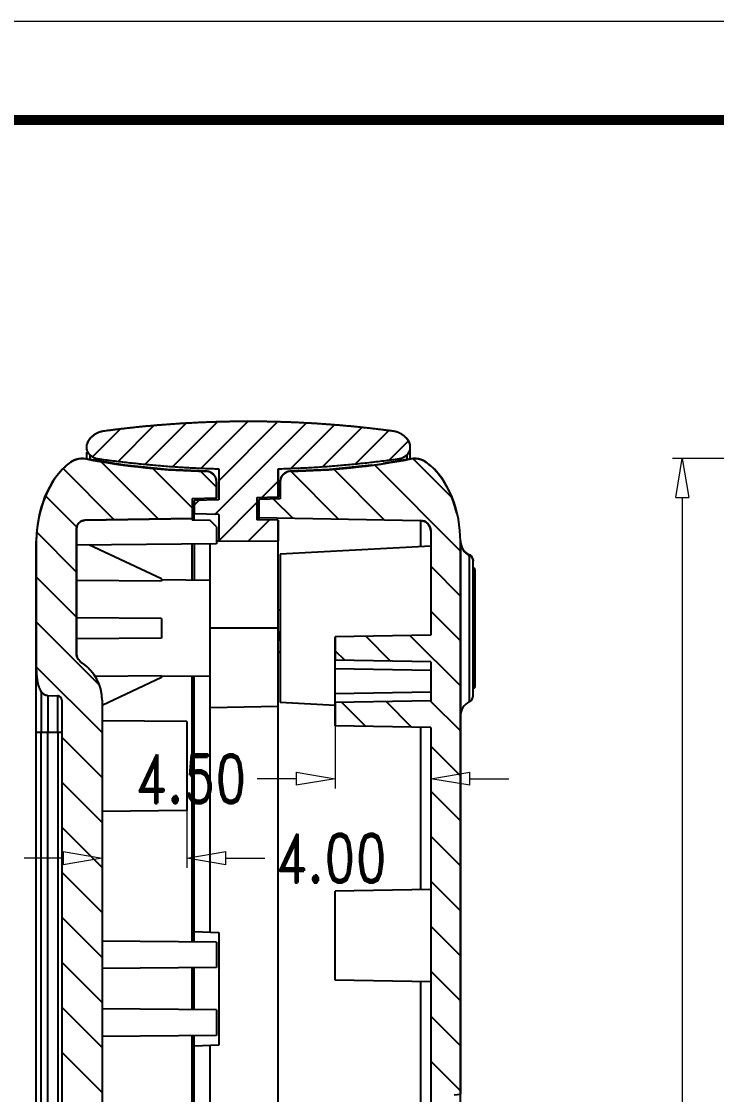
# Model space of a CAD drawing. Header units: millimetres. Extents: x 1204 to 1781, y 423 to 610.
# Drawn here: x 1294.2 to 1327, y 559.3 to 609.9 of the extents above; entities that cross this region are included whole.
import ezdxf

# ---------------------------------------------------------------- set-up
doc = ezdxf.new("R2010")
doc.units = ezdxf.units.MM
doc.layers.add('dim', color=82, linetype='Continuous', lineweight=9)
doc.layers.add('from', color=7, linetype='Continuous', lineweight=13)
doc.styles.add('ROMAND', font='romand.shx', dxfattribs={"width": 0.75, "bigfont": 'gbcbig.shx'})
doc.dimstyles.new('YanXiu', dxfattribs={"dimtxt": 2.5, "dimasz": 2.2, "dimexe": 1, "dimexo": 0, "dimgap": 0.66, "dimtad": 0, "dimzin": 1, "dimdsep": 46, "dimtxsty": 'ROMAND', "dimblk": 'CLOSEDBLANK', "dimcen": 0, "dimclrd": 3, "dimclre": 3, "dimclrt": 7, "dimazin": 0, "dimtfac": 1, "dimtofl": 0, "dimtmove": 0, "dimatfit": 3, "dimldrblk": 'CLOSEDBLANK', "dimfxl": 1, "dimlwd": 5, "dimlwe": 5, "dimarcsym": 0})

# ---------------------------------------------------------------- blocks, each defined once
blk = doc.blocks.new('_ClosedBlank')
at = {"color": 0, "linetype": 'ByBlock', "lineweight": -2}
for p, q in [((-1, 0.167), (0, 0)), ((-1, 0.167), (-1, -0.167)), ((0, 0), (-1, -0.167))]:
    blk.add_line(p, q, dxfattribs=at)
blk = doc.blocks.new('*D17')
at = {"layer": 'Defpoints', "color": 0}
for p in [(1650.78, 589.268), (1636.924, 504.268), (1650.78, 504.268)]:
    blk.add_point(p, dxfattribs=at)
at = {"layer": 'dim', "color": 3, "lineweight": 5}
for p, q in [((1650.78, 589.268), (1636.464, 589.268)), ((1636.924, 587.428), (1636.924, 550.719)), ((1636.924, 506.108), (1636.924, 542.817)), ((1650.78, 504.268), (1636.464, 504.268))]:
    blk.add_line(p, q, dxfattribs=at)
at = {"layer": 'dim', "color": 3, "lineweight": 5, "xscale": 1.84, "yscale": 1.84, "zscale": 1.84}
for p, rotation in [((1636.924, 589.268), 90), ((1636.924, 504.268), 270)]:
    blk.add_blockref('_ClosedBlank', p, dxfattribs=dict(at, rotation=rotation))
at = {"layer": 'dim', "color": 7, "insert": (1636.924, 546.768), "char_height": 2.3, "attachment_point": 5, "rotation": 90, "style": 'ROMAND'}
blk.add_mtext('85.00', dxfattribs=at)
blk = doc.blocks.new('*D65')
at = {"layer": 'Defpoints', "color": 0}
for p in [(1308.987, 576.668), (1313.487, 576.589), (1308.987, 574.173)]:
    blk.add_point(p, dxfattribs=at)
at = {"layer": 'dim', "color": 3, "lineweight": 5}
for p, q in [((1308.987, 576.668), (1308.987, 573.713)), ((1313.487, 576.589), (1313.487, 573.713)), ((1307.147, 574.173), (1305.307, 574.173)), ((1315.327, 574.173), (1317.167, 574.173))]:
    blk.add_line(p, q, dxfattribs=at)
at = {"layer": 'dim', "color": 3, "lineweight": 5, "xscale": 1.84, "yscale": 1.84, "zscale": 1.84}
blk.add_blockref('_ClosedBlank', (1308.987, 574.173), dxfattribs=at)
at = {"layer": 'dim', "color": 3, "lineweight": 5, "xscale": 1.84, "yscale": 1.84, "zscale": 1.84, "rotation": 180}
blk.add_blockref('_ClosedBlank', (1313.487, 574.173), dxfattribs=at)
at = {"layer": 'dim', "color": 7, "insert": (1302.178, 574.173), "char_height": 2.3, "attachment_point": 5, "style": 'ROMAND'}
blk.add_mtext('4.50', dxfattribs=at)
blk = doc.blocks.new('*D66')
at = {"layer": 'Defpoints', "color": 0}
for p in [(1297.987, 572.633), (1301.987, 572.668), (1301.987, 570.427)]:
    blk.add_point(p, dxfattribs=at)
at = {"layer": 'dim', "color": 3, "lineweight": 5}
for p, q in [((1297.987, 572.633), (1297.987, 569.967)), ((1301.987, 572.668), (1301.987, 569.967)), ((1296.147, 570.427), (1294.307, 570.427)), ((1303.827, 570.427), (1305.667, 570.427))]:
    blk.add_line(p, q, dxfattribs=at)
at = {"layer": 'dim', "color": 3, "lineweight": 5, "xscale": 1.84, "yscale": 1.84, "zscale": 1.84}
blk.add_blockref('_ClosedBlank', (1297.987, 570.427), dxfattribs=at)
at = {"layer": 'dim', "color": 3, "lineweight": 5, "xscale": 1.84, "yscale": 1.84, "zscale": 1.84, "rotation": 180}
blk.add_blockref('_ClosedBlank', (1301.987, 570.427), dxfattribs=at)
at = {"layer": 'dim', "color": 7, "insert": (1308.796, 570.427), "char_height": 2.3, "attachment_point": 5, "style": 'ROMAND'}
blk.add_mtext('4.00', dxfattribs=at)
blk = doc.blocks.new('*u35')
at = {"layer": 'dim'}
dim = blk.add_linear_dim(base=(-32.555, -42.5), p1=(-18.699, 42.5), p2=(-18.699, -42.5), angle=90, dimstyle='YanXiu', override={"dimtxt": 2.3, "dimasz": 1.84, "dimexe": 0.45977, "dimgap": 0.45977}, dxfattribs=at)
dim.commit()
dim.dimension.update_dxf_attribs({"geometry": '*D17', "text_midpoint": (-32.555, 0), "insert": (-1669.479, -546.768)})

msp = doc.modelspace()

# ---------------------------------------------------------------- linework, layer by layer
at = {"color": 2, "linetype": 'Continuous'}
for p, q in [((1297.538, 589.349), (1298.849, 590.66)), ((1298.741, 589.139), (1300.426, 590.823)), ((1300.017, 589), (1301.951, 590.934)), ((1301.324, 588.892), (1303.428, 590.997)), ((1302.662, 588.816), (1304.863, 591.018)), ((1303.308, 586.634), (1307.619, 590.945)), ((1303.487, 588.227), (1306.259, 591)), ((1306.896, 588.807), (1308.945, 590.857)), ((1308.39, 588.888), (1310.239, 590.737)), ((1309.934, 589.018), (1311.505, 590.588)), ((1311.532, 589.202), (1312.433, 590.102)), ((1297.948, 589.122), (1300.649, 586.42)), ((1312.653, 589.265), (1314.488, 587.431)), ((1296.152, 588.796), (1298.564, 586.384)), ((1300.385, 588.806), (1302.237, 586.954)), ((1302.636, 588.677), (1303.387, 587.925)), ((1306.883, 588.672), (1309.135, 586.42)), ((1308.911, 588.765), (1311.294, 586.382)), ((1310.828, 588.97), (1314.887, 584.911)), ((1305.534, 587.446), (1306.287, 588.199)), ((1295.318, 587.509), (1296.794, 586.033)), ((1302.337, 587.077), (1302.556, 587.296)), ((1303.487, 585.399), (1305.287, 587.199)), ((1306.074, 587.36), (1306.976, 586.458)), ((1304.887, 585.385), (1305.879, 586.377)), ((1294.905, 585.8), (1296.787, 583.919)), ((1313.487, 584.189), (1314.887, 582.789)), ((1294.887, 583.697), (1296.787, 581.797)), ((1313.487, 582.068), (1314.887, 580.668)), ((1294.887, 581.576), (1297.857, 578.606)), ((1312.504, 580.929), (1314.887, 578.547)), ((1310.419, 580.893), (1311.59, 579.723)), ((1308.987, 580.204), (1309.431, 579.76)), ((1294.887, 579.455), (1297.987, 576.355)), ((1309.296, 577.773), (1310.427, 576.643)), ((1311.381, 577.81), (1312.586, 576.605)), ((1313.466, 577.846), (1314.887, 576.425)), ((1296.087, 576.133), (1297.987, 574.233)), ((1313.487, 575.704), (1314.887, 574.304)), ((1296.087, 574.012), (1297.987, 572.112)), ((1313.487, 573.583), (1314.887, 572.183)), ((1296.087, 571.891), (1297.987, 569.991)), ((1313.487, 571.461), (1314.887, 570.061)), ((1296.087, 569.769), (1297.987, 567.869)), ((1313.487, 569.34), (1314.887, 567.94)), ((1296.087, 567.648), (1297.987, 565.748)), ((1313.487, 567.219), (1314.887, 565.819)), ((1296.087, 565.527), (1297.987, 563.627)), ((1313.487, 565.097), (1314.887, 563.697)), ((1296.087, 563.405), (1297.987, 561.505)), ((1313.487, 562.976), (1314.887, 561.576)), ((1296.087, 561.284), (1297.987, 559.384)), ((1313.487, 560.855), (1314.887, 559.455))]:
    msp.add_line(p, q, dxfattribs=at)
at = {"color": 7, "linetype": 'Continuous'}
for p, q in [((1297.25, 589.578), (1297.25, 589.248)), ((1312.524, 589.248), (1312.524, 589.809)), ((1296.378, 588.999), (1296.285, 588.921)), ((1296.502, 589.093), (1296.342, 588.97)), ((1296.444, 589.051), (1296.378, 588.999)), ((1296.502, 589.093), (1296.444, 589.051)), ((1296.635, 589.172), (1296.502, 589.093)), ((1296.611, 589.16), (1296.502, 589.093)), ((1296.502, 589.093), (1296.503, 589.093)), ((1296.502, 589.093), (1296.502, 589.093)), ((1296.502, 589.093), (1296.502, 589.093)), ((1296.502, 589.093), (1296.503, 589.093)), ((1296.503, 589.093), (1296.502, 589.093)), ((1296.502, 589.093), (1296.502, 589.093)), ((1296.503, 589.093), (1296.502, 589.093)), ((1296.502, 589.093), (1296.502, 589.093)), ((1296.62, 589.165), (1296.519, 589.103)), ((1296.848, 589.246), (1296.611, 589.16)), ((1296.905, 589.257), (1296.62, 589.165)), ((1296.849, 589.247), (1296.635, 589.172)), ((1297.047, 589.268), (1296.848, 589.246)), ((1297.107, 589.266), (1296.849, 589.247)), ((1297.191, 589.258), (1296.905, 589.257)), ((1296.98, 589.265), (1296.971, 589.265)), ((1297.026, 589.268), (1296.98, 589.265)), ((1297.041, 589.267), (1297.026, 589.268)), ((1297.186, 589.258), (1297.047, 589.268)), ((1297.106, 589.266), (1297.063, 589.267)), ((1297.227, 589.251), (1297.107, 589.266)), ((1297.179, 589.259), (1297.131, 589.265)), ((1297.186, 589.258), (1297.184, 589.258)), ((1297.227, 589.251), (1297.186, 589.258)), ((1297.192, 589.257), (1297.186, 589.258)), ((1297.229, 589.252), (1297.191, 589.258)), ((1297.205, 589.255), (1297.192, 589.257)), ((1297.227, 589.251), (1297.205, 589.255)), ((1297.236, 589.249), (1297.227, 589.251)), ((1299.056, 588.955), (1297.227, 589.251)), ((1297.227, 589.251), (1297.227, 589.251)), ((1297.227, 589.251), (1297.227, 589.251)), ((1297.227, 589.251), (1297.227, 589.251)), ((1299.056, 588.956), (1297.229, 589.252)), ((1297.406, 589.447), (1297.406, 589.222)), ((1297.79, 589.263), (1297.79, 589.18)), ((1297.79, 589.18), (1297.79, 589.161)), ((1312.545, 589.252), (1311.246, 589.042)), ((1311.984, 589.263), (1311.984, 589.17)), ((1311.984, 589.17), (1311.984, 589.161)), ((1312.547, 589.251), (1312, 589.163)), ((1312.368, 589.222), (1312.368, 589.447)), ((1312.547, 589.251), (1312.538, 589.249)), ((1312.85, 589.26), (1312.545, 589.252)), ((1312.651, 589.265), (1312.547, 589.251)), ((1312.567, 589.255), (1312.547, 589.251)), ((1312.547, 589.251), (1312.547, 589.251)), ((1312.547, 589.251), (1312.547, 589.251)), ((1312.547, 589.251), (1312.547, 589.251)), ((1312.706, 589.268), (1312.566, 589.255)), ((1312.583, 589.257), (1312.567, 589.255)), ((1312.643, 589.265), (1312.583, 589.257)), ((1312.59, 589.258), (1312.583, 589.257)), ((1312.587, 589.258), (1312.781, 589.266)), ((1312.909, 589.25), (1312.651, 589.265)), ((1312.716, 589.267), (1312.687, 589.266)), ((1312.903, 589.251), (1312.706, 589.268)), ((1312.793, 589.266), (1312.778, 589.266)), ((1312.783, 589.266), (1312.801, 589.265)), ((1312.793, 589.266), (1312.802, 589.265)), ((1313.138, 589.172), (1312.85, 589.26)), ((1313.142, 589.171), (1312.903, 589.251)), ((1313.125, 589.179), (1312.909, 589.25)), ((1313.272, 589.093), (1313.125, 589.179)), ((1313.273, 589.092), (1313.138, 589.172)), ((1313.271, 589.093), (1313.272, 589.093)), ((1313.272, 589.093), (1313.271, 589.093)), ((1313.271, 589.093), (1313.272, 589.093)), ((1313.272, 589.093), (1313.271, 589.093)), ((1313.272, 589.093), (1313.272, 589.093)), ((1313.272, 589.093), (1313.272, 589.093)), ((1313.272, 589.093), (1313.272, 589.093)), ((1313.272, 589.093), (1313.272, 589.093)), ((1313.354, 589.032), (1313.272, 589.093)), ((1313.333, 589.048), (1313.272, 589.093)), ((1313.402, 588.994), (1313.333, 589.048)), ((1313.487, 588.923), (1313.354, 589.032)), ((1296.007, 588.642), (1295.854, 588.455)), ((1296.154, 588.799), (1296.007, 588.642)), ((1296.121, 588.765), (1296.108, 588.751)), ((1296.14, 588.784), (1296.121, 588.765)), ((1296.176, 588.82), (1296.14, 588.784)), ((1296.285, 588.921), (1296.154, 588.799)), ((1296.243, 588.883), (1296.176, 588.82)), ((1296.342, 588.97), (1296.243, 588.883)), ((1296.317, 588.948), (1296.299, 588.932)), ((1296.349, 588.975), (1296.338, 588.966)), ((1301.057, 588.752), (1299.056, 588.956)), ((1301.057, 588.751), (1299.056, 588.955)), ((1302.895, 588.673), (1301.057, 588.752)), ((1302.895, 588.672), (1301.057, 588.751)), ((1302.895, 588.673), (1302.895, 588.672)), ((1303.096, 588.626), (1302.895, 588.672)), ((1302.895, 588.672), (1302.895, 588.671)), ((1302.895, 588.671), (1302.895, 588.672)), ((1303.25, 588.516), (1303.096, 588.626)), ((1303.351, 588.357), (1303.25, 588.516)), ((1303.487, 588.787), (1303.487, 587.321)), ((1303.487, 588.787), (1303.487, 587.321)), ((1306.287, 587.353), (1306.287, 588.787)), ((1306.287, 588.787), (1306.287, 587.465)), ((1306.524, 588.516), (1306.423, 588.357)), ((1306.678, 588.626), (1306.524, 588.516)), ((1306.879, 588.672), (1306.678, 588.626)), ((1308.717, 588.752), (1306.879, 588.673)), ((1308.717, 588.751), (1306.879, 588.672)), ((1306.879, 588.671), (1306.879, 588.673)), ((1310.711, 588.955), (1308.717, 588.752)), ((1310.698, 588.953), (1308.717, 588.751)), ((1313.501, 588.91), (1313.402, 588.994)), ((1313.422, 588.977), (1313.415, 588.983)), ((1313.444, 588.959), (1313.422, 588.977)), ((1313.462, 588.944), (1313.444, 588.959)), ((1313.476, 588.932), (1313.462, 588.944)), ((1313.564, 588.853), (1313.487, 588.923)), ((1313.638, 588.78), (1313.501, 588.91)), ((1313.606, 588.812), (1313.564, 588.853)), ((1313.631, 588.787), (1313.606, 588.812)), ((1313.647, 588.771), (1313.631, 588.787)), ((1313.791, 588.614), (1313.638, 588.78)), ((1313.663, 588.755), (1313.647, 588.771)), ((1313.667, 588.75), (1313.663, 588.755)), ((1313.948, 588.417), (1313.791, 588.614)), ((1295.628, 588.121), (1295.408, 587.711)), ((1295.55, 587.989), (1295.413, 587.722)), ((1295.699, 588.235), (1295.55, 587.989)), ((1295.854, 588.455), (1295.699, 588.235)), ((1303.387, 588.172), (1303.351, 588.357)), ((1303.387, 588.172), (1303.373, 588.29)), ((1303.387, 587.319), (1303.387, 588.172)), ((1303.387, 588.172), (1303.387, 587.418)), ((1306.423, 588.357), (1306.387, 588.172)), ((1306.401, 588.29), (1306.387, 588.172)), ((1306.387, 588.189), (1306.387, 588.172)), ((1306.387, 588.172), (1306.387, 588.189)), ((1306.387, 588.173), (1306.387, 587.368)), ((1306.387, 588.172), (1306.387, 587.368)), ((1314.106, 588.186), (1313.948, 588.417)), ((1314.259, 587.924), (1314.106, 588.186)), ((1314.219, 587.985), (1314.146, 588.121)), ((1295.408, 587.711), (1295.212, 587.234)), ((1295.413, 587.722), (1295.287, 587.435)), ((1314.401, 587.637), (1314.259, 587.924)), ((1314.366, 587.711), (1314.315, 587.806)), ((1314.562, 587.234), (1314.366, 587.711)), ((1314.527, 587.331), (1314.401, 587.637)), ((1295.212, 587.234), (1295.051, 586.693)), ((1295.176, 587.13), (1295.08, 586.808)), ((1295.287, 587.435), (1295.176, 587.13)), ((1302.237, 587.388), (1303.387, 587.418)), ((1302.237, 587.388), (1303.387, 587.418)), ((1302.237, 587.388), (1302.237, 586.368)), ((1302.237, 587.388), (1302.237, 586.448)), ((1303.487, 587.321), (1302.337, 587.291)), ((1303.487, 587.321), (1302.337, 587.291)), ((1302.337, 586.368), (1302.337, 587.291)), ((1302.337, 587.291), (1302.337, 586.668)), ((1305.287, 587.439), (1306.287, 587.465)), ((1305.287, 587.439), (1306.287, 587.465)), ((1305.287, 587.439), (1305.287, 586.387)), ((1305.287, 587.439), (1305.287, 586.387)), ((1306.387, 587.369), (1305.387, 587.343)), ((1306.387, 587.368), (1305.387, 587.342)), ((1306.387, 587.368), (1305.387, 587.342)), ((1305.387, 587.343), (1305.387, 586.386)), ((1305.387, 587.342), (1305.387, 586.485)), ((1314.635, 587.015), (1314.527, 587.331)), ((1314.723, 586.693), (1314.562, 587.234)), ((1314.723, 586.694), (1314.635, 587.015)), ((1295.001, 586.47), (1294.94, 586.117)), ((1295.08, 586.808), (1295.001, 586.47)), ((1303.487, 586.628), (1302.337, 586.668)), ((1303.487, 586.628), (1302.337, 586.668)), ((1303.487, 586.628), (1303.487, 585.372)), ((1303.487, 586.628), (1303.487, 585.372)), ((1305.387, 586.485), (1312.996, 586.352)), ((1305.387, 586.485), (1312.996, 586.353)), ((1294.94, 586.117), (1294.901, 585.75)), ((1302.237, 586.448), (1297.18, 586.36)), ((1297.18, 586.36), (1302.237, 586.448)), ((1303.087, 586.353), (1302.237, 586.368)), ((1303.387, 586.048), (1303.087, 586.353)), ((1303.387, 586.048), (1303.387, 585.248)), ((1306.287, 586.37), (1305.287, 586.387)), ((1306.287, 586.37), (1305.287, 586.387)), ((1306.287, 513.118), (1306.287, 586.37)), ((1306.287, 586.37), (1306.287, 585.397)), ((1312.996, 586.354), (1312.996, 585.114)), ((1312.996, 586.353), (1313.025, 586.351)), ((1313.025, 586.351), (1313.204, 586.303)), ((1313.204, 586.303), (1313.354, 586.193)), ((1313.354, 586.193), (1313.453, 586.035)), ((1313.453, 586.035), (1313.487, 585.853)), ((1294.901, 585.75), (1294.887, 585.371)), ((1296.787, 579.998), (1296.787, 585.96)), ((1296.787, 585.96), (1296.787, 580.018)), ((1313.487, 585.854), (1313.487, 580.947)), ((1313.487, 585.853), (1313.487, 585.85)), ((1313.487, 585.853), (1313.487, 580.947)), ((1294.887, 508.168), (1294.887, 585.368)), ((1294.887, 585.368), (1294.887, 579.368)), ((1294.887, 585.368), (1294.887, 579.368)), ((1303.387, 585.248), (1296.787, 585.19)), ((1300.787, 583.597), (1297.358, 585.195)), ((1302.237, 583.532), (1302.237, 585.238)), ((1302.337, 585.239), (1302.337, 583.531)), ((1303.087, 566.942), (1303.087, 585.245)), ((1303.487, 585.372), (1303.387, 585.372)), ((1303.487, 585.372), (1306.287, 585.397)), ((1303.487, 585.372), (1306.287, 585.397)), ((1313.487, 585.14), (1306.387, 584.768)), ((1314.887, 585.398), (1314.887, 585.399)), ((1314.887, 585.386), (1314.887, 585.394)), ((1314.887, 585.368), (1314.887, 585.386)), ((1314.887, 516.403), (1314.887, 585.37)), ((1314.887, 585.317), (1314.887, 585.368)), ((1314.887, 585.368), (1314.887, 559.294)), ((1306.387, 584.768), (1306.387, 577.768)), ((1315.316, 577.811), (1315.316, 584.697)), ((1315.487, 578.082), (1315.487, 584.454)), ((1315.587, 578.582), (1315.587, 583.954)), ((1300.787, 583.497), (1296.787, 583.525)), ((1300.787, 583.597), (1300.787, 583.497)), ((1303.087, 583.525), (1300.787, 583.545)), ((1306.387, 582.118), (1306.287, 582.118)), ((1300.787, 581.733), (1296.787, 581.768)), ((1300.787, 581.733), (1300.787, 580.803)), ((1306.287, 581.268), (1303.087, 581.268)), ((1313.487, 580.947), (1308.987, 580.868)), ((1313.487, 580.947), (1308.987, 580.868)), ((1300.787, 580.803), (1296.787, 580.768)), ((1308.987, 576.668), (1308.987, 580.868)), ((1308.987, 580.868), (1308.987, 579.768)), ((1306.297, 580.118), (1306.327, 580.118)), ((1306.357, 580.144), (1306.387, 580.194)), ((1313.487, 579.689), (1308.987, 579.768)), ((1313.487, 579.689), (1308.987, 579.768)), ((1313.487, 579.689), (1313.487, 577.847)), ((1313.487, 579.689), (1313.487, 577.847)), ((1297.634, 579.017), (1300.787, 579.039)), ((1300.787, 578.94), (1297.987, 577.634)), ((1300.787, 579.039), (1300.787, 578.94)), ((1303.087, 579.011), (1300.787, 578.991)), ((1302.237, 566.478), (1302.237, 579.004)), ((1302.337, 566.477), (1302.337, 579.005)), ((1313.487, 579.278), (1308.987, 579.357)), ((1295.123, 578.274), (1295.123, 576.368)), ((1295.43, 578.102), (1295.897, 578.078)), ((1295.43, 578.102), (1295.43, 576.368)), ((1295.43, 578.102), (1295.897, 578.078)), ((1295.897, 576.368), (1295.897, 578.078)), ((1296.087, 577.878), (1296.087, 523.818)), ((1296.087, 577.878), (1296.087, 523.818)), ((1297.987, 577.878), (1297.987, 523.818)), ((1297.987, 577.878), (1297.987, 523.818)), ((1313.487, 578.258), (1308.987, 578.179)), ((1306.287, 577.574), (1303.087, 577.518)), ((1308.98, 577.632), (1306.387, 577.768)), ((1313.487, 577.847), (1308.987, 577.768)), ((1313.487, 577.847), (1308.987, 577.768)), ((1308.987, 577.768), (1308.987, 576.668)), ((1301.987, 576.868), (1297.987, 576.903)), ((1301.987, 576.868), (1301.987, 572.668)), ((1314.887, 577.133), (1314.887, 559.294)), ((1294.887, 576.368), (1296.087, 576.368)), ((1295.123, 523.818), (1295.123, 576.368)), ((1295.43, 523.818), (1295.43, 576.368)), ((1295.897, 576.368), (1295.897, 523.818)), ((1313.487, 576.589), (1308.987, 576.668)), ((1313.487, 576.589), (1308.987, 576.668)), ((1312.996, 576.598), (1312.996, 568.938)), ((1313.487, 576.589), (1313.487, 516.14)), ((1313.487, 576.589), (1313.487, 523.818)), ((1301.987, 572.668), (1297.987, 572.633)), ((1313.487, 568.947), (1308.987, 568.868)), ((1308.987, 564.669), (1308.987, 568.867)), ((1302.337, 566.968), (1303.487, 566.928)), ((1303.487, 566.928), (1303.487, 561.608)), ((1303.387, 566.468), (1297.987, 566.515)), ((1303.387, 566.468), (1303.387, 565.268)), ((1303.387, 565.268), (1297.987, 565.221)), ((1302.237, 563.278), (1302.237, 565.258)), ((1302.337, 563.277), (1302.337, 565.259)), ((1313.487, 564.589), (1308.987, 564.668)), ((1312.996, 564.598), (1312.996, 528.938)), ((1303.387, 563.268), (1297.987, 563.315)), ((1303.387, 563.268), (1303.387, 562.068)), ((1303.387, 562.068), (1297.987, 562.021)), ((1302.237, 531.478), (1302.237, 562.058)), ((1302.337, 531.477), (1302.337, 562.059)), ((1303.487, 561.608), (1302.337, 561.568)), ((1303.087, 531.942), (1303.087, 561.594)), ((1314.587, 559.268), (1314.887, 559.294)), ((1314.587, 559.268), (1314.887, 559.294))]:
    msp.add_line(p, q, dxfattribs=at)
for centre, radius, start, end in [((1298.187, 589.568), 1, 97.6785, 151.0134), ((1304.887, 539.874), 51.144, 82.3215, 97.6785), ((1311.587, 589.568), 1, 28.9866, 82.3215), ((1297.75, 589.811), 0.5, 151.0134, 226.6201), ((1312.024, 589.811), 0.5, 313.3799, 28.9866), ((1297.05, 588.324), 0.944, 79.1849, 125.4488), ((1297.051, 588.321), 0.947, 113.7412, 125.4225), ((1297.051, 588.322), 0.947, 112.6272, 113.749), ((1297.049, 588.327), 0.94, 105.4136, 112.6312), ((1297.049, 588.325), 0.943, 99.8077, 105.416), ((1297.049, 588.325), 0.943, 98.7194, 99.8077), ((1297.049, 588.327), 0.941, 95.5222, 98.7202), ((1297.049, 588.329), 0.938, 94.1428, 95.5214), ((1297.049, 588.326), 0.942, 92.5391, 94.1422), ((1297.049, 588.321), 0.947, 90.3258, 92.5389), ((1297.049, 588.318), 0.95, 85.0508, 90.3257), ((1297.05, 588.322), 0.945, 81.8373, 85.0518), ((1297.051, 588.331), 0.937, 79.1874, 81.8372), ((1303.376, 621.442), 32.772, 259.185, 260.1537), ((1297.228, 589.238), 0.0133, 86.2573, 93.3261), ((1303.39, 621.527), 32.859, 259.1883, 269.1353), ((1297.887, 589.956), 0.7, 226.6201, 262.0235), ((1303.391, 621.53), 32.862, 260.1552, 269.1351), ((1304.887, 639.913), 51.144, 262.0235, 268.4314), ((1304.887, 639.913), 51.144, 271.5686, 277.9765), ((1306.384, 621.527), 32.859, 270.8647, 280.8117), ((1306.383, 621.53), 32.862, 270.8649, 279.8448), ((1311.887, 589.956), 0.7, 277.9765, 313.3798), ((1306.398, 621.442), 32.772, 279.8463, 280.815), ((1312.546, 589.238), 0.0135, 86.6938, 92.5308), ((1312.724, 588.324), 0.944, 54.5512, 100.8151), ((1312.723, 588.331), 0.937, 98.2005, 100.8126), ((1312.724, 588.322), 0.945, 94.9349, 98.2003), ((1312.725, 588.318), 0.95, 90.1508, 94.9359), ((1312.725, 588.32), 0.947, 87.8909, 90.1511), ((1312.725, 588.325), 0.943, 85.8385, 87.891), ((1312.725, 588.329), 0.938, 84.5, 85.8375), ((1312.725, 588.327), 0.941, 81.2898, 84.4993), ((1312.725, 588.325), 0.943, 80.2016, 81.2905), ((1312.724, 588.325), 0.943, 75.4655, 80.2014), ((1312.725, 588.327), 0.94, 67.7387, 75.4701), ((1312.723, 588.323), 0.945, 66.9678, 67.7414), ((1312.723, 588.321), 0.947, 54.5789, 66.9733), ((1302.887, 588.173), 0.5, 45.3807, 89.1381), ((1302.887, 588.172), 0.5, 0, 89.1381), ((1306.887, 588.173), 0.5, 90.8619, 180), ((1306.887, 588.172), 0.5, 90.8619, 180), ((1297.187, 585.96), 0.4, 91, 180), ((1312.987, 585.853), 0.5, 0, 89), ((1315.637, 585.403), 0.75, 180.3349, 244.629), ((1310.332, 585.371), 4.555, 359.9866, 0.3497), ((1315.187, 584.454), 0.3, 0, 64.629), ((1302.358, 584.698), 12.958, 359.9962, 0.119), ((1315.387, 583.954), 0.2, 0, 59.9613), ((1307.399, 580.608), 1.198, 201.7691, 202.0895), ((1295.887, 577.878), 2.1, 0, 55.9774), ((1297.362, 579.224), 2.468, 188.5164, 189.0063), ((1296.238, 578.951), 1.309, 199.9397, 200.7723), ((1315.387, 578.582), 0.2, 300.0387, 0), ((1295.451, 578.502), 0.4, 214.731, 266.9997), ((1295.451, 578.502), 0.4, 214.7361, 267), ((1295.887, 577.878), 0.2, 0, 87), ((1295.887, 577.878), 0.2, 0, 87), ((1315.187, 578.082), 0.3, 295.3769, 0), ((1315.637, 577.133), 0.75, 115.3769, 180)]:
    msp.add_arc(centre, radius, start, end, dxfattribs=at)
for points, start_tangent, end_tangent in [([(1298.053, 590.559), (1298.039, 590.557), (1298.026, 590.555), (1298.012, 590.553), (1297.998, 590.55), (1297.984, 590.548), (1297.97, 590.545), (1297.956, 590.541), (1297.942, 590.538), (1297.928, 590.534), (1297.914, 590.53), (1297.9, 590.526), (1297.886, 590.522), (1297.873, 590.518), (1297.859, 590.513), (1297.845, 590.508), (1297.831, 590.503), (1297.818, 590.498), (1297.804, 590.492), (1297.791, 590.487), (1297.777, 590.481), (1297.764, 590.474), (1297.751, 590.468), (1297.737, 590.462), (1297.724, 590.455), (1297.711, 590.448), (1297.698, 590.441), (1297.685, 590.434), (1297.673, 590.426), (1297.66, 590.418), (1297.648, 590.41), (1297.635, 590.402), (1297.623, 590.394), (1297.611, 590.386), (1297.599, 590.377), (1297.587, 590.368), (1297.575, 590.359), (1297.563, 590.35), (1297.552, 590.341), (1297.54, 590.331), (1297.529, 590.322), (1297.518, 590.312), (1297.507, 590.302), (1297.497, 590.292), (1297.486, 590.282), (1297.476, 590.271), (1297.465, 590.261), (1297.455, 590.25), (1297.445, 590.239), (1297.436, 590.228), (1297.426, 590.217), (1297.417, 590.206), (1297.408, 590.195), (1297.399, 590.184), (1297.39, 590.172), (1297.381, 590.161), (1297.373, 590.149), (1297.365, 590.137), (1297.357, 590.125), (1297.349, 590.114), (1297.341, 590.102), (1297.334, 590.09), (1297.326, 590.077), (1297.319, 590.065), (1297.312, 590.053)], (-0.991033, -0.133614), (-0.484605, -0.874733)), ([(1304.887, 591.018), (1304.673, 591.018), (1304.459, 591.016), (1304.245, 591.014), (1304.031, 591.011), (1303.817, 591.007), (1303.602, 591.002), (1303.388, 590.996), (1303.174, 590.989), (1302.96, 590.982), (1302.746, 590.973), (1302.532, 590.964), (1302.318, 590.953), (1302.104, 590.942), (1301.89, 590.93), (1301.676, 590.917), (1301.462, 590.903), (1301.249, 590.888), (1301.035, 590.873), (1300.821, 590.856), (1300.608, 590.839), (1300.394, 590.82), (1300.181, 590.801), (1299.968, 590.781), (1299.755, 590.76), (1299.541, 590.738), (1299.329, 590.715), (1299.116, 590.691), (1298.903, 590.667), (1298.69, 590.641), (1298.478, 590.615), (1298.266, 590.588), (1298.053, 590.559)], (-1, 0), (-0.991033, -0.133614)), ([(1311.721, 590.559), (1311.508, 590.588), (1311.296, 590.615), (1311.084, 590.641), (1310.871, 590.667), (1310.658, 590.691), (1310.445, 590.715), (1310.232, 590.738), (1310.019, 590.76), (1309.806, 590.781), (1309.593, 590.801), (1309.38, 590.82), (1309.166, 590.839), (1308.953, 590.856), (1308.739, 590.873), (1308.525, 590.888), (1308.311, 590.903), (1308.098, 590.917), (1307.884, 590.93), (1307.67, 590.942), (1307.456, 590.953), (1307.242, 590.964), (1307.028, 590.973), (1306.814, 590.982), (1306.6, 590.989), (1306.386, 590.996), (1306.172, 591.002), (1305.957, 591.007), (1305.743, 591.011), (1305.529, 591.014), (1305.315, 591.016), (1305.101, 591.018), (1304.887, 591.018)], (-0.991033, 0.133614), (-1, 0)), ([(1312.462, 590.053), (1312.455, 590.065), (1312.448, 590.077), (1312.44, 590.09), (1312.433, 590.102), (1312.425, 590.114), (1312.417, 590.125), (1312.409, 590.137), (1312.401, 590.149), (1312.393, 590.161), (1312.384, 590.172), (1312.375, 590.184), (1312.366, 590.195), (1312.357, 590.206), (1312.348, 590.217), (1312.338, 590.228), (1312.329, 590.239), (1312.319, 590.25), (1312.309, 590.261), (1312.298, 590.271), (1312.288, 590.282), (1312.277, 590.292), (1312.267, 590.302), (1312.256, 590.312), (1312.245, 590.322), (1312.234, 590.331), (1312.222, 590.341), (1312.211, 590.35), (1312.199, 590.359), (1312.187, 590.368), (1312.175, 590.377), (1312.163, 590.386), (1312.151, 590.394), (1312.139, 590.402), (1312.126, 590.41), (1312.114, 590.418), (1312.101, 590.426), (1312.089, 590.434), (1312.076, 590.441), (1312.063, 590.448), (1312.05, 590.455), (1312.037, 590.462), (1312.023, 590.468), (1312.01, 590.474), (1311.997, 590.481), (1311.983, 590.487), (1311.97, 590.492), (1311.956, 590.498), (1311.943, 590.503), (1311.929, 590.508), (1311.915, 590.513), (1311.901, 590.518), (1311.888, 590.522), (1311.874, 590.526), (1311.86, 590.53), (1311.846, 590.534), (1311.832, 590.538), (1311.818, 590.541), (1311.804, 590.545), (1311.79, 590.548), (1311.776, 590.55), (1311.762, 590.553), (1311.748, 590.555), (1311.735, 590.557), (1311.721, 590.559)], (-0.484605, 0.874733), (-0.991033, 0.133614)), ([(1297.312, 590.053), (1297.308, 590.045), (1297.303, 590.036), (1297.299, 590.027), (1297.295, 590.018), (1297.291, 590.009), (1297.287, 590), (1297.283, 589.991), (1297.28, 589.982), (1297.276, 589.972), (1297.273, 589.963), (1297.27, 589.953), (1297.267, 589.943), (1297.265, 589.933), (1297.262, 589.923), (1297.26, 589.913), (1297.258, 589.903), (1297.256, 589.893), (1297.255, 589.882), (1297.253, 589.872), (1297.252, 589.861), (1297.251, 589.851), (1297.25, 589.84), (1297.25, 589.83), (1297.25, 589.819), (1297.25, 589.809), (1297.25, 589.798), (1297.25, 589.787), (1297.251, 589.777), (1297.252, 589.766), (1297.253, 589.755), (1297.254, 589.745), (1297.256, 589.734), (1297.257, 589.724), (1297.259, 589.713), (1297.261, 589.703), (1297.264, 589.692), (1297.267, 589.682), (1297.269, 589.672), (1297.272, 589.661), (1297.276, 589.651), (1297.279, 589.641), (1297.283, 589.631), (1297.287, 589.621), (1297.291, 589.612), (1297.295, 589.602), (1297.3, 589.593), (1297.304, 589.583), (1297.309, 589.574), (1297.314, 589.565), (1297.319, 589.556), (1297.325, 589.547), (1297.33, 589.539), (1297.336, 589.53), (1297.342, 589.522), (1297.348, 589.514), (1297.354, 589.505), (1297.36, 589.498), (1297.366, 589.49), (1297.373, 589.482), (1297.379, 589.475), (1297.386, 589.468), (1297.392, 589.461), (1297.399, 589.454), (1297.406, 589.447)], (-0.484605, -0.874733), (0.726815, -0.686833)), ([(1312.368, 589.447), (1312.375, 589.454), (1312.382, 589.461), (1312.388, 589.468), (1312.395, 589.475), (1312.401, 589.482), (1312.408, 589.49), (1312.414, 589.498), (1312.42, 589.505), (1312.426, 589.514), (1312.432, 589.522), (1312.438, 589.53), (1312.444, 589.539), (1312.449, 589.547), (1312.455, 589.556), (1312.46, 589.565), (1312.465, 589.574), (1312.47, 589.583), (1312.474, 589.593), (1312.479, 589.602), (1312.483, 589.612), (1312.487, 589.621), (1312.491, 589.631), (1312.495, 589.641), (1312.498, 589.651), (1312.502, 589.661), (1312.505, 589.672), (1312.507, 589.682), (1312.51, 589.692), (1312.513, 589.703), (1312.515, 589.713), (1312.517, 589.724), (1312.518, 589.734), (1312.52, 589.745), (1312.521, 589.755), (1312.522, 589.766), (1312.523, 589.777), (1312.524, 589.787), (1312.524, 589.798), (1312.524, 589.809), (1312.524, 589.819), (1312.524, 589.83), (1312.523, 589.84), (1312.523, 589.851), (1312.522, 589.861), (1312.521, 589.872), (1312.519, 589.882), (1312.518, 589.893), (1312.516, 589.903), (1312.514, 589.913), (1312.512, 589.923), (1312.509, 589.933), (1312.507, 589.943), (1312.504, 589.953), (1312.501, 589.963), (1312.498, 589.972), (1312.494, 589.982), (1312.491, 589.991), (1312.487, 590), (1312.483, 590.009), (1312.479, 590.018), (1312.475, 590.027), (1312.471, 590.036), (1312.466, 590.045), (1312.462, 590.053)], (0.726815, 0.686833), (-0.484605, 0.874733)), ([(1296.502, 589.093), (1294.887, 585.368)], (-0.814635, -0.579974), (0, -1)), ([(1296.502, 589.093), (1294.887, 585.368)], (-0.814635, -0.579974), (0, -1)), ([(1297.227, 589.251), (1297.215, 589.253), (1297.204, 589.255), (1297.192, 589.257), (1297.181, 589.259), (1297.169, 589.26), (1297.158, 589.262), (1297.146, 589.263), (1297.134, 589.264), (1297.122, 589.265), (1297.111, 589.266), (1297.099, 589.267), (1297.087, 589.267), (1297.075, 589.268), (1297.063, 589.268), (1297.051, 589.268), (1297.039, 589.268), (1297.027, 589.268), (1297.015, 589.267), (1297.003, 589.267), (1296.991, 589.266), (1296.979, 589.265), (1296.967, 589.264), (1296.955, 589.263), (1296.943, 589.262), (1296.932, 589.261), (1296.92, 589.259), (1296.908, 589.257), (1296.896, 589.255), (1296.884, 589.253), (1296.872, 589.251), (1296.86, 589.249), (1296.848, 589.246), (1296.837, 589.244), (1296.825, 589.241), (1296.813, 589.238), (1296.801, 589.235), (1296.79, 589.232), (1296.778, 589.228), (1296.767, 589.225), (1296.755, 589.221), (1296.744, 589.217), (1296.732, 589.213), (1296.721, 589.209), (1296.71, 589.205), (1296.699, 589.2), (1296.688, 589.196), (1296.677, 589.191), (1296.666, 589.186), (1296.655, 589.182), (1296.644, 589.176), (1296.633, 589.171), (1296.623, 589.166), (1296.612, 589.161), (1296.602, 589.155), (1296.591, 589.149), (1296.581, 589.143), (1296.571, 589.138), (1296.561, 589.132), (1296.551, 589.125), (1296.541, 589.119), (1296.531, 589.113), (1296.521, 589.106), (1296.512, 589.1), (1296.502, 589.093)], (-0.982238, 0.187641), (-0.814634, -0.579976)), ([(1297.406, 589.447), (1297.416, 589.438), (1297.426, 589.429), (1297.436, 589.421), (1297.446, 589.412), (1297.457, 589.404), (1297.468, 589.396), (1297.479, 589.388), (1297.49, 589.38), (1297.501, 589.372), (1297.512, 589.365), (1297.524, 589.358), (1297.536, 589.351), (1297.547, 589.344), (1297.559, 589.337), (1297.571, 589.331), (1297.584, 589.325), (1297.596, 589.319), (1297.608, 589.314), (1297.621, 589.309), (1297.634, 589.304), (1297.646, 589.299), (1297.659, 589.294), (1297.672, 589.29), (1297.685, 589.286), (1297.698, 589.282), (1297.711, 589.279), (1297.724, 589.275), (1297.737, 589.272), (1297.75, 589.27), (1297.764, 589.267), (1297.777, 589.265), (1297.79, 589.263)], (0.726816, -0.686832), (0.990325, -0.138768)), ([(1297.79, 589.263), (1298.144, 589.215), (1298.498, 589.169), (1298.853, 589.125), (1299.208, 589.084), (1299.564, 589.046), (1299.92, 589.01), (1300.276, 588.976), (1300.632, 588.945), (1300.988, 588.917), (1301.345, 588.891), (1301.702, 588.867), (1302.059, 588.846), (1302.416, 588.828), (1302.773, 588.812), (1303.13, 588.798), (1303.487, 588.787)], (0.990325, -0.138766), (0.999625, -0.027373)), ([(1306.287, 588.787), (1306.644, 588.798), (1307.001, 588.812), (1307.358, 588.828), (1307.715, 588.846), (1308.072, 588.867), (1308.429, 588.891), (1308.786, 588.917), (1309.142, 588.945), (1309.498, 588.976), (1309.854, 589.01), (1310.21, 589.046), (1310.566, 589.084), (1310.921, 589.125), (1311.276, 589.169), (1311.63, 589.215), (1311.984, 589.263)], (0.999625, 0.027373), (0.990325, 0.138766)), ([(1311.984, 589.263), (1311.997, 589.265), (1312.01, 589.267), (1312.024, 589.27), (1312.037, 589.272), (1312.05, 589.275), (1312.063, 589.279), (1312.076, 589.282), (1312.089, 589.286), (1312.102, 589.29), (1312.115, 589.294), (1312.128, 589.299), (1312.14, 589.304), (1312.153, 589.309), (1312.166, 589.314), (1312.178, 589.319), (1312.19, 589.325), (1312.203, 589.331), (1312.215, 589.337), (1312.227, 589.344), (1312.238, 589.351), (1312.25, 589.358), (1312.262, 589.365), (1312.273, 589.372), (1312.284, 589.38), (1312.295, 589.388), (1312.306, 589.396), (1312.317, 589.404), (1312.328, 589.412), (1312.338, 589.421), (1312.348, 589.429), (1312.358, 589.438), (1312.368, 589.447)], (0.990325, 0.138767), (0.726816, 0.686832)), ([(1313.272, 589.093), (1313.262, 589.1), (1313.253, 589.106), (1313.243, 589.113), (1313.233, 589.119), (1313.223, 589.125), (1313.213, 589.132), (1313.203, 589.138), (1313.193, 589.143), (1313.183, 589.149), (1313.172, 589.155), (1313.162, 589.161), (1313.151, 589.166), (1313.141, 589.171), (1313.13, 589.176), (1313.119, 589.182), (1313.108, 589.186), (1313.097, 589.191), (1313.086, 589.196), (1313.075, 589.2), (1313.064, 589.205), (1313.053, 589.209), (1313.041, 589.213), (1313.03, 589.217), (1313.019, 589.221), (1313.007, 589.225), (1312.996, 589.228), (1312.984, 589.232), (1312.973, 589.235), (1312.961, 589.238), (1312.949, 589.241), (1312.937, 589.244), (1312.926, 589.246), (1312.914, 589.249), (1312.902, 589.251), (1312.89, 589.253), (1312.878, 589.255), (1312.866, 589.257), (1312.854, 589.259), (1312.842, 589.261), (1312.831, 589.262), (1312.819, 589.263), (1312.807, 589.264), (1312.795, 589.265), (1312.783, 589.266), (1312.771, 589.267), (1312.759, 589.267), (1312.747, 589.268), (1312.735, 589.268), (1312.723, 589.268), (1312.711, 589.268), (1312.699, 589.268), (1312.687, 589.267), (1312.675, 589.267), (1312.663, 589.266), (1312.652, 589.265), (1312.64, 589.264), (1312.628, 589.263), (1312.616, 589.262), (1312.605, 589.26), (1312.593, 589.259), (1312.582, 589.257), (1312.57, 589.255), (1312.559, 589.253), (1312.547, 589.251)], (-0.814634, 0.579976), (-0.982238, -0.187641)), ([(1314.887, 585.368), (1313.272, 589.093)], (0, 1), (-0.814635, 0.579974)), ([(1314.887, 585.368), (1313.272, 589.093)], (0, 1), (-0.814635, 0.579974)), ([(1303.387, 588.172), (1303.387, 588.177), (1303.387, 588.183), (1303.387, 588.188), (1303.386, 588.194), (1303.386, 588.2), (1303.386, 588.205), (1303.385, 588.211), (1303.385, 588.216), (1303.384, 588.222), (1303.384, 588.228), (1303.383, 588.233), (1303.382, 588.239), (1303.382, 588.245), (1303.381, 588.251), (1303.38, 588.256), (1303.379, 588.262), (1303.378, 588.268), (1303.377, 588.274), (1303.375, 588.279), (1303.374, 588.285), (1303.373, 588.291), (1303.371, 588.297), (1303.37, 588.302), (1303.368, 588.308), (1303.366, 588.314), (1303.365, 588.32), (1303.363, 588.326), (1303.361, 588.331), (1303.359, 588.337), (1303.357, 588.343), (1303.355, 588.349), (1303.352, 588.354), (1303.35, 588.36), (1303.348, 588.366), (1303.345, 588.371), (1303.343, 588.377), (1303.34, 588.383), (1303.338, 588.388), (1303.335, 588.394), (1303.332, 588.4), (1303.329, 588.405), (1303.326, 588.411), (1303.323, 588.416), (1303.32, 588.422), (1303.317, 588.427), (1303.314, 588.432), (1303.31, 588.438), (1303.307, 588.443), (1303.303, 588.448), (1303.3, 588.454), (1303.296, 588.459), (1303.293, 588.464), (1303.289, 588.469), (1303.285, 588.474), (1303.281, 588.479), (1303.277, 588.484), (1303.273, 588.489), (1303.269, 588.494), (1303.265, 588.499), (1303.261, 588.504), (1303.256, 588.509), (1303.252, 588.513), (1303.248, 588.518), (1303.243, 588.523), (1303.239, 588.527), (1303.234, 588.532), (1303.229, 588.536), (1303.225, 588.54), (1303.22, 588.545), (1303.215, 588.549), (1303.21, 588.553), (1303.205, 588.557), (1303.201, 588.561), (1303.196, 588.565), (1303.19, 588.569), (1303.185, 588.573), (1303.18, 588.577), (1303.175, 588.58), (1303.17, 588.584), (1303.165, 588.588), (1303.159, 588.591), (1303.154, 588.595), (1303.149, 588.598), (1303.143, 588.601), (1303.138, 588.604), (1303.132, 588.607), (1303.127, 588.61), (1303.121, 588.613), (1303.116, 588.616), (1303.11, 588.619), (1303.105, 588.622), (1303.099, 588.625), (1303.093, 588.627), (1303.088, 588.63), (1303.082, 588.632), (1303.076, 588.635), (1303.071, 588.637), (1303.065, 588.639), (1303.059, 588.641), (1303.054, 588.643), (1303.048, 588.645), (1303.042, 588.647), (1303.036, 588.649), (1303.031, 588.651), (1303.025, 588.652), (1303.019, 588.654), (1303.013, 588.656), (1303.008, 588.657), (1303.002, 588.658), (1302.996, 588.66), (1302.99, 588.661), (1302.985, 588.662), (1302.979, 588.663), (1302.973, 588.664), (1302.967, 588.665), (1302.962, 588.666), (1302.956, 588.667), (1302.95, 588.668), (1302.945, 588.668), (1302.939, 588.669), (1302.933, 588.67), (1302.928, 588.67), (1302.922, 588.671), (1302.917, 588.671), (1302.911, 588.671), (1302.906, 588.671), (1302.9, 588.672), (1302.895, 588.672)], (0, 1), (-0.999887, 0.015042)), ([(1306.879, 588.672), (1306.874, 588.672), (1306.868, 588.671), (1306.863, 588.671), (1306.857, 588.671), (1306.852, 588.671), (1306.846, 588.67), (1306.841, 588.67), (1306.835, 588.669), (1306.829, 588.668), (1306.824, 588.668), (1306.818, 588.667), (1306.812, 588.666), (1306.807, 588.665), (1306.801, 588.664), (1306.795, 588.663), (1306.789, 588.662), (1306.784, 588.661), (1306.778, 588.66), (1306.772, 588.658), (1306.766, 588.657), (1306.761, 588.656), (1306.755, 588.654), (1306.749, 588.652), (1306.743, 588.651), (1306.738, 588.649), (1306.732, 588.647), (1306.726, 588.645), (1306.72, 588.643), (1306.715, 588.641), (1306.709, 588.639), (1306.703, 588.637), (1306.697, 588.635), (1306.692, 588.632), (1306.686, 588.63), (1306.681, 588.627), (1306.675, 588.625), (1306.669, 588.622), (1306.664, 588.619), (1306.658, 588.616), (1306.653, 588.613), (1306.647, 588.61), (1306.642, 588.607), (1306.636, 588.604), (1306.631, 588.601), (1306.625, 588.598), (1306.62, 588.595), (1306.615, 588.591), (1306.609, 588.588), (1306.604, 588.584), (1306.599, 588.58), (1306.594, 588.577), (1306.589, 588.573), (1306.583, 588.569), (1306.578, 588.565), (1306.573, 588.561), (1306.569, 588.557), (1306.564, 588.553), (1306.559, 588.549), (1306.554, 588.545), (1306.549, 588.54), (1306.545, 588.536), (1306.54, 588.532), (1306.535, 588.527), (1306.531, 588.523), (1306.526, 588.518), (1306.522, 588.513), (1306.518, 588.509), (1306.513, 588.504), (1306.509, 588.499), (1306.505, 588.494), (1306.501, 588.489), (1306.497, 588.484), (1306.493, 588.479), (1306.489, 588.474), (1306.485, 588.469), (1306.481, 588.464), (1306.478, 588.459), (1306.474, 588.454), (1306.471, 588.448), (1306.467, 588.443), (1306.464, 588.438), (1306.46, 588.432), (1306.457, 588.427), (1306.454, 588.422), (1306.451, 588.416), (1306.448, 588.411), (1306.445, 588.405), (1306.442, 588.4), (1306.439, 588.394), (1306.436, 588.388), (1306.434, 588.383), (1306.431, 588.377), (1306.429, 588.371), (1306.426, 588.366), (1306.424, 588.36), (1306.421, 588.354), (1306.419, 588.349), (1306.417, 588.343), (1306.415, 588.337), (1306.413, 588.331), (1306.411, 588.326), (1306.409, 588.32), (1306.408, 588.314), (1306.406, 588.308), (1306.404, 588.302), (1306.403, 588.297), (1306.401, 588.291), (1306.4, 588.285), (1306.399, 588.279), (1306.397, 588.274), (1306.396, 588.268), (1306.395, 588.262), (1306.394, 588.256), (1306.393, 588.251), (1306.392, 588.245), (1306.392, 588.239), (1306.391, 588.233), (1306.39, 588.228), (1306.39, 588.222), (1306.389, 588.216), (1306.389, 588.211), (1306.388, 588.205), (1306.388, 588.2), (1306.387, 588.194), (1306.387, 588.188), (1306.387, 588.183), (1306.387, 588.177), (1306.387, 588.172)], (-0.999887, -0.015042), (0, -1)), ([(1296.787, 585.96), (1296.787, 585.964), (1296.787, 585.969), (1296.787, 585.973), (1296.787, 585.977), (1296.788, 585.982), (1296.788, 585.986), (1296.788, 585.991), (1296.789, 585.995), (1296.789, 586), (1296.789, 586.004), (1296.79, 586.009), (1296.791, 586.014), (1296.791, 586.018), (1296.792, 586.023), (1296.793, 586.027), (1296.794, 586.032), (1296.794, 586.036), (1296.795, 586.041), (1296.796, 586.046), (1296.797, 586.05), (1296.798, 586.055), (1296.8, 586.06), (1296.801, 586.064), (1296.802, 586.069), (1296.803, 586.073), (1296.805, 586.078), (1296.806, 586.083), (1296.808, 586.087), (1296.809, 586.092), (1296.811, 586.096), (1296.813, 586.101), (1296.815, 586.106), (1296.816, 586.11), (1296.818, 586.115), (1296.82, 586.119), (1296.822, 586.124), (1296.824, 586.128), (1296.826, 586.133), (1296.829, 586.137), (1296.831, 586.142), (1296.833, 586.146), (1296.835, 586.151), (1296.838, 586.155), (1296.84, 586.159), (1296.843, 586.164), (1296.845, 586.168), (1296.848, 586.172), (1296.851, 586.177), (1296.854, 586.181), (1296.856, 586.185), (1296.859, 586.189), (1296.862, 586.193), (1296.865, 586.197), (1296.868, 586.202), (1296.871, 586.206), (1296.875, 586.21), (1296.878, 586.214), (1296.881, 586.217), (1296.884, 586.221), (1296.888, 586.225), (1296.891, 586.229), (1296.895, 586.233), (1296.898, 586.236), (1296.902, 586.24), (1296.905, 586.244), (1296.909, 586.247), (1296.913, 586.251), (1296.916, 586.254), (1296.92, 586.258), (1296.924, 586.261), (1296.928, 586.264), (1296.932, 586.268), (1296.936, 586.271), (1296.94, 586.274), (1296.944, 586.277), (1296.948, 586.28), (1296.952, 586.283), (1296.956, 586.286), (1296.96, 586.289), (1296.964, 586.292), (1296.969, 586.295), (1296.973, 586.298), (1296.977, 586.3), (1296.981, 586.303), (1296.986, 586.305), (1296.99, 586.308), (1296.994, 586.31), (1296.999, 586.313), (1297.003, 586.315), (1297.008, 586.317), (1297.012, 586.32), (1297.017, 586.322), (1297.021, 586.324), (1297.026, 586.326), (1297.03, 586.328), (1297.035, 586.33), (1297.039, 586.331), (1297.044, 586.333), (1297.048, 586.335), (1297.053, 586.337), (1297.058, 586.338), (1297.062, 586.34), (1297.067, 586.341), (1297.071, 586.343), (1297.076, 586.344), (1297.08, 586.345), (1297.085, 586.347), (1297.09, 586.348), (1297.094, 586.349), (1297.099, 586.35), (1297.103, 586.351), (1297.108, 586.352), (1297.113, 586.353), (1297.117, 586.354), (1297.122, 586.354), (1297.126, 586.355), (1297.131, 586.356), (1297.135, 586.356), (1297.14, 586.357), (1297.144, 586.357), (1297.149, 586.358), (1297.153, 586.358), (1297.158, 586.359), (1297.162, 586.359), (1297.167, 586.359), (1297.171, 586.359), (1297.176, 586.36), (1297.18, 586.36)], (0, 1), (0.999848, 0.017452)), ([(1312.996, 586.353), (1313.001, 586.353), (1313.007, 586.352), (1313.012, 586.352), (1313.018, 586.352), (1313.023, 586.351), (1313.029, 586.351), (1313.035, 586.35), (1313.04, 586.35), (1313.046, 586.349), (1313.051, 586.349), (1313.057, 586.348), (1313.063, 586.347), (1313.069, 586.346), (1313.074, 586.345), (1313.08, 586.344), (1313.086, 586.343), (1313.091, 586.342), (1313.097, 586.34), (1313.103, 586.339), (1313.109, 586.338), (1313.114, 586.336), (1313.12, 586.335), (1313.126, 586.333), (1313.132, 586.331), (1313.137, 586.33), (1313.143, 586.328), (1313.149, 586.326), (1313.155, 586.324), (1313.16, 586.322), (1313.166, 586.32), (1313.172, 586.317), (1313.177, 586.315), (1313.183, 586.313), (1313.189, 586.31), (1313.194, 586.308), (1313.2, 586.305), (1313.206, 586.302), (1313.211, 586.3), (1313.217, 586.297), (1313.222, 586.294), (1313.228, 586.291), (1313.233, 586.288), (1313.239, 586.285), (1313.244, 586.282), (1313.249, 586.278), (1313.255, 586.275), (1313.26, 586.272), (1313.265, 586.268), (1313.271, 586.265), (1313.276, 586.261), (1313.281, 586.257), (1313.286, 586.254), (1313.291, 586.25), (1313.296, 586.246), (1313.301, 586.242), (1313.306, 586.238), (1313.311, 586.234), (1313.316, 586.23), (1313.321, 586.225), (1313.325, 586.221), (1313.33, 586.217), (1313.335, 586.212), (1313.339, 586.208), (1313.344, 586.203), (1313.348, 586.199), (1313.352, 586.194), (1313.357, 586.189), (1313.361, 586.185), (1313.365, 586.18), (1313.369, 586.175), (1313.373, 586.17), (1313.378, 586.165), (1313.381, 586.16), (1313.385, 586.155), (1313.389, 586.15), (1313.393, 586.145), (1313.397, 586.14), (1313.4, 586.134), (1313.404, 586.129), (1313.407, 586.124), (1313.411, 586.118), (1313.414, 586.113), (1313.417, 586.108), (1313.42, 586.102), (1313.423, 586.097), (1313.426, 586.091), (1313.429, 586.086), (1313.432, 586.08), (1313.435, 586.075), (1313.438, 586.069), (1313.44, 586.063), (1313.443, 586.058), (1313.446, 586.052), (1313.448, 586.046), (1313.45, 586.041), (1313.453, 586.035), (1313.455, 586.029), (1313.457, 586.024), (1313.459, 586.018), (1313.461, 586.012), (1313.463, 586.006), (1313.465, 586.001), (1313.466, 585.995), (1313.468, 585.989), (1313.47, 585.983), (1313.471, 585.977), (1313.473, 585.972), (1313.474, 585.966), (1313.475, 585.96), (1313.477, 585.954), (1313.478, 585.949), (1313.479, 585.943), (1313.48, 585.937), (1313.481, 585.931), (1313.482, 585.926), (1313.482, 585.92), (1313.483, 585.914), (1313.484, 585.909), (1313.484, 585.903), (1313.485, 585.897), (1313.485, 585.892), (1313.486, 585.886), (1313.486, 585.88), (1313.486, 585.875), (1313.487, 585.869), (1313.487, 585.864), (1313.487, 585.858), (1313.487, 585.853)], (0.999848, -0.017453), (0, -1)), ([(1314.887, 585.37), (1314.917, 585.163), (1315.003, 584.972), (1315.14, 584.813), (1315.316, 584.697)], (0, -1), (0.904839, -0.425754)), ([(1315.316, 584.697), (1315.406, 584.632), (1315.466, 584.538), (1315.487, 584.429)], (0.904839, -0.425753), (0, -1)), ([(1306.387, 580.672), (1306.382, 580.69), (1306.353, 580.826), (1306.324, 580.982), (1306.296, 581.147)], (-0.228084, 0.973642), (-0.167825, 0.985817)), ([(1297.062, 579.619), (1296.787, 580.018)], (-0.82879, 0.55956), (0, 1)), ([(1296.787, 580.018), (1296.808, 579.909)], (0, -1), (0.350734, -0.936475)), ([(1297.062, 579.619), (1296.787, 580.018)], (-0.82879, 0.55956), (0, 1)), ([(1306.308, 580.125), (1306.289, 580.158)], (-0.774531, 0.632536), (-0.376012, 0.926615)), ([(1306.327, 580.12), (1306.317, 580.121), (1306.308, 580.125)], (-0.993504, -0.113796), (-0.774531, 0.632536)), ([(1306.36, 580.143), (1306.345, 580.127), (1306.327, 580.12)], (-0.518022, -0.855367), (-0.993504, -0.113796)), ([(1296.95, 579.708), (1297.062, 579.619)], (0.726938, -0.686703), (0.828817, -0.55952)), ([(1297.987, 577.878), (1297.987, 577.909), (1297.986, 577.94), (1297.985, 577.971), (1297.983, 578.002), (1297.981, 578.033), (1297.979, 578.065), (1297.976, 578.096), (1297.972, 578.127), (1297.968, 578.159), (1297.964, 578.19), (1297.959, 578.222), (1297.953, 578.253), (1297.947, 578.284), (1297.941, 578.316), (1297.934, 578.347), (1297.927, 578.379), (1297.919, 578.41), (1297.91, 578.441), (1297.901, 578.472), (1297.892, 578.503), (1297.882, 578.534), (1297.872, 578.565), (1297.861, 578.595), (1297.849, 578.626), (1297.838, 578.656), (1297.825, 578.687), (1297.812, 578.717), (1297.799, 578.746), (1297.785, 578.776), (1297.771, 578.806), (1297.757, 578.835), (1297.741, 578.864), (1297.726, 578.893), (1297.71, 578.921), (1297.693, 578.949), (1297.676, 578.977), (1297.659, 579.005), (1297.641, 579.032), (1297.623, 579.059), (1297.605, 579.086), (1297.586, 579.113), (1297.566, 579.139), (1297.547, 579.165), (1297.527, 579.19), (1297.506, 579.215), (1297.485, 579.24), (1297.464, 579.265), (1297.443, 579.289), (1297.421, 579.312), (1297.399, 579.336), (1297.377, 579.359), (1297.354, 579.381), (1297.331, 579.403), (1297.308, 579.425), (1297.284, 579.446), (1297.26, 579.467), (1297.236, 579.487), (1297.212, 579.508), (1297.187, 579.527), (1297.163, 579.546), (1297.138, 579.565), (1297.113, 579.583), (1297.087, 579.601), (1297.062, 579.619)], (0, 1), (-0.828799, 0.559547)), ([(1294.887, 579.368), (1294.921, 578.858)], (0, -1), (0.148115, -0.98897)), ([(1294.887, 579.368), (1295.123, 578.274)], (0, -1), (0.569794, -0.821788)), ([(1294.887, 579.368), (1295.123, 578.274)], (0, -1), (0.569794, -0.821788)), ([(1294.924, 578.838), (1295.007, 578.505)], (0.156565, -0.987668), (0.341074, -0.940037)), ([(1295.013, 578.487), (1295.123, 578.274)], (0.354698, -0.934981), (0.569797, -0.821785)), ([(1295.123, 578.274), (1295.126, 578.269), (1295.129, 578.265), (1295.132, 578.261), (1295.136, 578.256), (1295.139, 578.252), (1295.143, 578.247), (1295.146, 578.243), (1295.15, 578.239), (1295.154, 578.235), (1295.157, 578.23), (1295.161, 578.226), (1295.165, 578.222), (1295.169, 578.218), (1295.173, 578.214), (1295.178, 578.21), (1295.182, 578.206), (1295.186, 578.203), (1295.19, 578.199), (1295.195, 578.195), (1295.199, 578.191), (1295.204, 578.188), (1295.208, 578.184), (1295.213, 578.181), (1295.217, 578.177), (1295.222, 578.174), (1295.227, 578.171), (1295.232, 578.168), (1295.237, 578.164), (1295.242, 578.161), (1295.246, 578.158), (1295.251, 578.155), (1295.257, 578.153), (1295.262, 578.15), (1295.267, 578.147), (1295.272, 578.144), (1295.277, 578.142), (1295.282, 578.139), (1295.288, 578.137), (1295.293, 578.135), (1295.298, 578.132), (1295.304, 578.13), (1295.309, 578.128), (1295.314, 578.126), (1295.32, 578.124), (1295.325, 578.122), (1295.331, 578.12), (1295.336, 578.119), (1295.342, 578.117), (1295.347, 578.116), (1295.353, 578.114), (1295.358, 578.113), (1295.364, 578.112), (1295.369, 578.11), (1295.375, 578.109), (1295.38, 578.108), (1295.386, 578.107), (1295.392, 578.106), (1295.397, 578.106), (1295.403, 578.105), (1295.408, 578.104), (1295.414, 578.104), (1295.419, 578.103), (1295.425, 578.103), (1295.43, 578.102)], (0.569797, -0.821785), (0.99863, -0.052336)), ([(1296.087, 577.878), (1296.087, 577.883), (1296.087, 577.887), (1296.087, 577.891), (1296.086, 577.896), (1296.086, 577.9), (1296.085, 577.905), (1296.085, 577.909), (1296.084, 577.914), (1296.083, 577.918), (1296.082, 577.923), (1296.081, 577.927), (1296.08, 577.932), (1296.078, 577.936), (1296.077, 577.941), (1296.075, 577.945), (1296.074, 577.95), (1296.072, 577.954), (1296.07, 577.959), (1296.068, 577.963), (1296.066, 577.967), (1296.064, 577.972), (1296.061, 577.976), (1296.059, 577.98), (1296.056, 577.985), (1296.054, 577.989), (1296.051, 577.993), (1296.048, 577.997), (1296.045, 578.001), (1296.042, 578.005), (1296.039, 578.009), (1296.035, 578.012), (1296.032, 578.016), (1296.029, 578.019), (1296.025, 578.023), (1296.021, 578.026), (1296.018, 578.03), (1296.014, 578.033), (1296.01, 578.036), (1296.006, 578.039), (1296.002, 578.042), (1295.998, 578.045), (1295.994, 578.047), (1295.99, 578.05), (1295.985, 578.052), (1295.981, 578.055), (1295.977, 578.057), (1295.973, 578.059), (1295.968, 578.061), (1295.964, 578.063), (1295.959, 578.065), (1295.955, 578.066), (1295.95, 578.068), (1295.946, 578.069), (1295.942, 578.071), (1295.937, 578.072), (1295.933, 578.073), (1295.928, 578.074), (1295.924, 578.075), (1295.919, 578.076), (1295.915, 578.076), (1295.91, 578.077), (1295.906, 578.077), (1295.902, 578.078), (1295.897, 578.078)], (0, 1), (-0.99863, 0.052336))]:
    msp.add_spline(points, degree=3, dxfattribs=dict(at, start_tangent=start_tangent, end_tangent=end_tangent))
at = {"layer": 'from'}
msp.add_lwpolyline([(1204.241, 422.618), (1473.721, 422.618), (1473.721, 609.882), (1204.241, 609.882)], close=True, dxfattribs=at)
at = {"layer": 'from', "const_width": 0.464}
msp.add_lwpolyline([(1208.885, 427.262), (1208.885, 605.238), (1469.076, 605.238), (1469.076, 427.262), (1208.885, 427.262)], dxfattribs=at)

# ---------------------------------------------------------------- block references
msp.add_blockref('*u35', (1357.899, 546.768))

# ---------------------------------------------------------------- dimensions: what is measured, and where the dimension line sits
at = {"layer": 'dim'}
for base, p1, p2, picture, middle in [((1308.987, 574.173), (1313.487, 576.589), (1308.987, 576.668), '*D65', (1302.178, 574.173)), ((1301.987, 570.427), (1297.987, 572.633), (1301.987, 572.668), '*D66', (1308.796, 570.427))]:
    dim = msp.add_linear_dim(base=base, p1=p1, p2=p2, dimstyle='YanXiu', override={"dimtxt": 2.3, "dimasz": 1.84, "dimexe": 0.45977, "dimgap": 0.45977}, dxfattribs=at)
    dim.commit()
    dim.dimension.update_dxf_attribs({"geometry": picture, "text_midpoint": middle})

doc.saveas('drawing.dxf')
